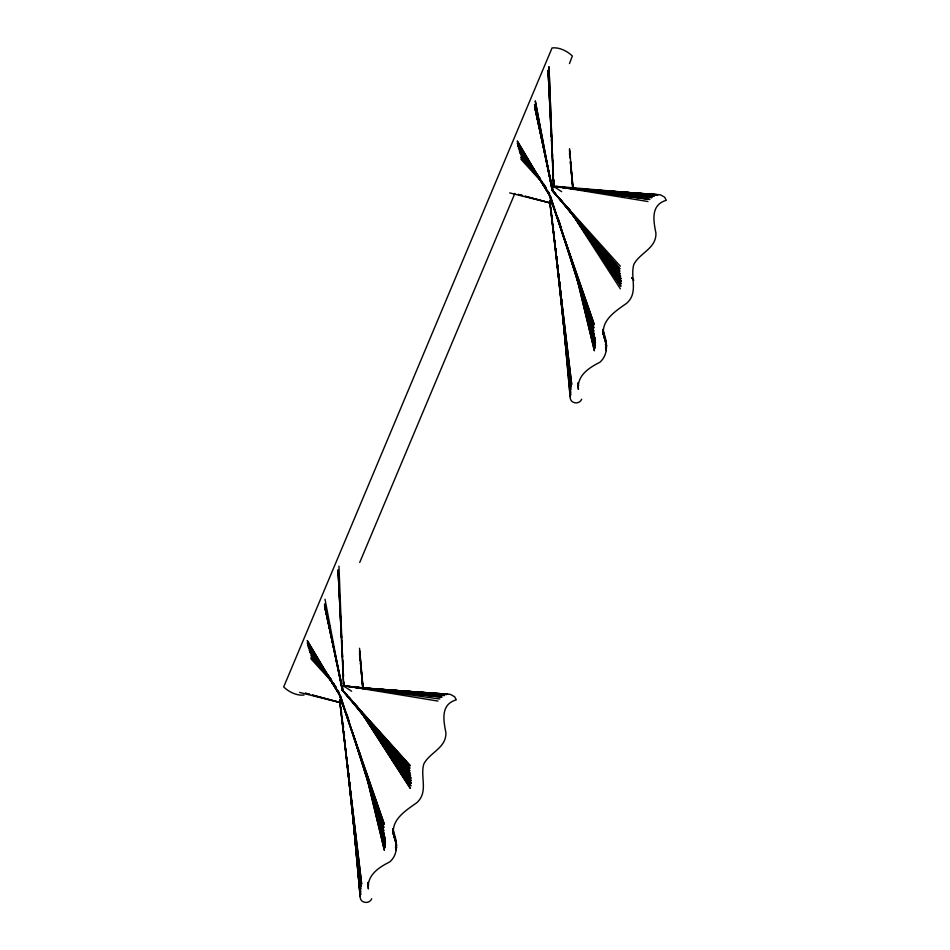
<?xml version="1.0" encoding="UTF-8"?>
<svg xmlns="http://www.w3.org/2000/svg" width="950" height="950" viewBox="0 0 950 950"><rect width="100%" height="100%" fill="white"/><g stroke="black" fill="none" stroke-linecap="round" stroke-linejoin="round"><path stroke-width="1.43" d="M359.729 562.447L514.876 193.42M569.466 63.579L572.363 56.05C567.316 51.051 559.182 47.037 552.057 47.951L283.682 686.933C288.741 691.932 296.863 695.946 304 695.032M581.673 399.226C579.737 404.51 570.938 403.952 570.237 398.169L562.281 309.902L570.237 396.673M371.652 898.783C369.728 904.056 360.917 903.509 360.216 897.726L352.26 809.459L360.216 896.23L353.139 818.259M571.924 188.539L564.526 188.017L571.793 188.539M576.365 188.848L585.236 189.477M588.192 189.679L660.416 194.833L664.62 197.161L666.318 200.296C650.346 204.868 653.505 220.946 655.916 233.094C656.486 248.449 639.73 252.819 633.852 264.397C629.957 277.139 638.768 292.529 626.786 303.169C615.279 311.41 598.524 321.48 604.687 338.639L602.989 332.963M355.989 687.669L364.859 688.299M367.816 688.512L450.395 694.379L454.599 696.718L456.297 699.841C440.325 704.413 443.496 720.492 445.894 732.652C446.476 747.994 429.709 752.364 423.831 763.954C419.936 776.684 428.759 792.086 416.777 802.726C405.258 810.967 388.514 821.026 394.678 838.185L392.968 832.509M576.175 188.86L584.927 189.489M587.848 189.691L657.934 194.726L564.989 187.827L573.871 188.527M357.39 687.776L364.693 688.311M367.614 688.512L447.913 694.284L350.55 687.052L345.064 685.805L437.914 701.064M576.84 188.753L656.699 194.952L555.085 186.248L647.936 201.519M353.507 687.278L350.55 687.052L351.548 687.361M356.464 687.503L446.678 694.509L349.647 686.779L444.386 695.507L348.864 686.577L442.035 697.146L347.356 686.221M556.106 186.402L649.883 199.453L557.377 186.663L652.056 197.588L558.885 187.019L654.396 195.949L559.669 187.233L560.571 187.494M346.085 685.959L439.874 699.01M509.675 192.898L550.751 203.098L525.255 196.294M299.654 692.443L340.682 702.715M309.581 694.331L305.342 693.203L309.546 694.331M312.407 695.091L340.67 702.62M525.184 196.282L550.501 203.051M312.348 695.079L340.48 702.596M550.561 205.212L550.086 200.818L550.679 201.257M520.861 159.125L544.362 184.989M310.852 658.682L334.353 684.546M620.326 266.226L552.33 190.784L535.313 101.139L552.33 190.784L534.565 104.405L552.342 189.656L534.577 106.151M552.639 191.104L619.982 268.755L553.197 191.508L534.862 107.92M521.099 157.403L540.063 179.289M330.992 679.939L311.089 656.961L332.168 681.435M521.111 157.427L542.177 181.877M558.707 197.659L561.533 201.056M563.409 203.324L566.236 206.72M568.124 208.988L619.922 271.284L553.197 191.508L548.15 168.364M346.798 694.949L343.971 691.541L410.127 773.359L374.359 728.733M348.686 697.205L409.913 770.842L343.176 691.054L342.226 686.731L343.176 691.054L409.973 768.301L342.617 690.65L324.567 605.696M538.828 177.092L521.099 155.646L538.888 177.412M328.807 676.649L311.077 655.203L328.866 676.97M557.721 196.602L620.136 273.802L588.05 233.759M560.536 199.429L586.209 231.467M349.6 697.834L372.531 726.441M539.196 177.092L519.888 152.689L536.857 174.491M329.187 676.637L309.878 652.246L331.301 679.773M560.5 199.536L620.635 276.284L586.197 231.812M348.662 696.766L410.614 775.829L376.176 731.369M538.638 176.783L540.431 179.075M567.162 207.231L584.381 229.473M356.238 705.624L374.371 729.018M537.035 174.135L519.353 150.848L540.324 179.087M327.014 673.681L309.332 650.394L331.182 679.82M564.288 203.739L621.122 278.754L579.619 223.321M353.376 702.121L411.101 778.311L369.609 722.867M569.026 209.166L574.322 216.244M576.092 218.595L577.861 220.958M367.84 720.516L359.017 708.712L410.317 788.369L359.468 709.602L361.273 712.072M540.348 178.826L519.424 150.195L539.861 179.063M325.102 671.222L309.403 649.741L335.813 687.028M327.714 674.809L331.206 679.582M567.162 207.005L621.336 281.271L576.638 219.391M356.274 705.363L411.314 780.829L364.04 715.374M542.426 182.661L545.834 187.471M568.753 208.893L570.451 211.316M572.138 213.726L621.276 283.812L573.8 215.591M549.67 200.45L571.651 384.299L549.67 200.45L571.081 387.006L552.722 224.271M362.971 714.483L411.255 783.358L363.779 715.148M339.661 700.008L361.629 883.856L339.661 700.008L361.059 886.552L343.698 732.628M540.111 179.075L518.367 147.856L545.538 187.874M543.459 183.884L545.965 187.482M330.933 679.832L308.358 647.413L338.806 692.265M333.438 683.442L335.944 687.04M547.176 190.297L548.827 192.719M570.059 210.734L620.944 286.33L572.304 213.738M360.038 710.291L410.923 785.887L363.114 714.531M359.824 709.602L361.463 712.061M545.692 187.886L517.655 145.528L549.456 194.489L517.299 143.248L549.516 195.189L594.332 324.722L549.124 194.762L517.251 140.98L549.516 195.189L593.893 328.023L550.252 195.712L593.821 331.336L565.464 241.348M548.091 191.508L549.694 193.931M335.671 687.432L307.634 645.086L339.435 694.046M337.274 689.854L338.877 692.277M569.062 209.273L620.338 288.824M339.447 694.023L307.277 642.806L339.506 694.735L384.311 824.268L339.103 694.319L307.242 640.538L339.506 694.735L383.871 827.569L340.231 695.269L383.8 830.894L354.564 738.091M392.683 829.065L393.597 831.867L392.706 829.053M558.826 220.257L561.034 227.287M393.027 832.248L393.906 835.062L392.623 830.822M557.852 217.514L594.094 334.637L574.014 267.995M346.952 714.246L349.137 721.299M352.64 732.592L384.085 834.183L363.149 764.703M570.166 255.229L572.304 262.319M359.302 751.949L362.294 761.876M540.17 128.547L537.653 120.175L538.923 124.462M569.228 252.546L594.736 337.867L578.811 282.744M330.149 628.104L327.643 619.721L330.161 628.259M358.364 749.265L384.714 837.425L371.652 792.193L385.379 845.191L368.838 782.622L370.844 789.664M575.949 272.84L577.173 277.091M365.928 772.398L367.151 776.637M368.79 782.289L370.832 789.367M576.816 276.296L595.234 340.421L582.552 295.034M365.988 773.003L367.211 777.278M368.849 782.978L385.225 839.978L372.543 794.592M602.68 330.256C607.204 340.385 609.211 354.303 599.735 362.366C589.214 367.626 576.793 375.547 578.419 389.381L578.087 386.448M392.659 829.801C397.183 839.931 399.19 853.86 389.714 861.923C379.192 867.172 366.771 875.104 368.398 888.939L368.066 886.006M580.581 287.945L581.768 292.196M369.764 784.664L370.951 788.916M371.628 792.526L385.439 842.579L371.616 791.303M602.692 331.716L606.611 346.026L602.763 331.764M392.671 831.274L396.589 845.571L392.742 831.321M581.638 291.745L595.46 343.021L579.678 285.819L595.401 345.646L580.533 288.396M395.806 844.954L396.566 847.828L395.817 844.966M369.776 785.092L370.892 789.379M395.556 847.222L396.293 850.072L395.556 847.198M575.914 272.531L576.994 276.818M577.719 279.668L595.056 348.246L577.826 279.205M366.985 776.364L385.035 847.804L368.517 781.624M575.035 270.418L594.427 350.811L575.89 273.469M365.881 773.015L384.418 850.369L365.026 769.975M561.664 191.698L553.601 186.378L548.969 66.642L553.648 186.627L548.138 70.193L551.475 136.717M351.642 691.244L343.579 685.936M342.261 690.104L410.305 765.783L342.617 690.65L324.556 603.974L342.321 690.329L325.019 599.248M324.841 607.477L341.596 683.857L324.579 605.708M534.601 106.163L547.521 165.466M550.086 200.818L550.572 205.224M551.404 212.551L550.905 208.157L570.712 389.726L557.567 266.048M551.736 215.484L552.401 221.35M340.896 707.703L341.549 713.569L340.86 707.691M343.366 729.695L341.881 716.502L360.703 889.283L351.31 800.933M554.289 235.125L553.969 232.18L554.349 236.562M554.907 241.015L555.227 243.96M555.691 248.377L556.166 252.795M556.629 257.212L557.104 261.63M343.947 731.738L344.423 736.155L343.876 731.702M345.361 744.99L344.897 740.572L345.254 744.943M345.836 749.408L346.299 753.825M346.774 758.242L347.237 762.66M347.558 765.605L348.175 771.495M348.496 774.44L349.113 780.318M349.434 783.263L350.063 789.153M350.372 792.098L351.001 797.988M553.126 224.794L553.434 227.739M554.812 240.967L555.275 245.385M555.584 248.33L556.189 254.208M556.498 257.153L557.104 263.031M557.413 265.976L570.57 392.469L564.11 327.928M345.717 749.348L346.322 755.238M346.631 758.171L360.549 892.026L356.001 846.545M569.489 153.413L569.964 157.949M570.404 162.331L573.04 188.646M557.793 264.848L558.089 267.781M558.671 273.647L559.111 278.041M559.55 282.447L559.989 286.853M560.429 291.246L561.023 297.113M561.319 300.046L561.901 305.924M562.198 308.857L563.813 324.995M556.89 256.405L557.175 259.35M557.769 265.264L558.054 268.209M558.636 274.123L559.075 278.552M559.514 282.981L559.954 287.411M560.393 291.84L561.854 306.613M562.151 309.558L570.629 395.212L566.889 355.454M359.622 654.419L360.204 660.25M360.489 663.171L361.226 670.462M361.511 673.372L362.971 687.954M359.504 653.125L360.24 660.428M360.537 663.349L363.031 688.192M347.747 764.809L348.187 769.239M348.626 773.668L349.066 778.097M349.647 784.011L350.087 788.441M350.384 791.398L350.966 797.299M351.251 800.256L360.62 894.758L356.036 846.177M347.926 765.866L348.211 768.799M348.65 773.193L349.089 777.599M349.683 783.465L350.122 787.871M350.562 792.264L351.001 796.67M351.441 801.076L352.913 815.741M353.21 818.674L355.704 843.612M561.616 299.499L561.889 302.444M562.578 309.807L562.863 312.752M563.279 317.169L563.837 323.059M564.253 327.477L564.799 333.367M565.084 336.312L566.604 352.509M351.738 800.529L352.011 803.474M352.569 809.364L352.984 813.782M353.4 818.199L353.816 822.617M354.231 827.034L354.789 832.924M355.205 837.342L355.763 843.232M560.607 290.759L560.939 295.082M561.878 305.389L561.414 299.582L561.878 305.484M350.728 791.789L351.001 794.722M351.928 805.03L351.536 800.613L351.999 806.514L351.464 800.529M352.331 809.436L352.866 815.326M349.838 782.859L350.111 785.804M350.657 791.694L351.061 796.112M569.537 148.711L573.064 188.349M560.559 290.771L560.951 295.189M359.527 648.268L363.043 687.907M349.873 782.966L350.134 785.911M350.669 791.801L351.072 796.219M569.584 151.43L570.095 157.284M570.463 161.678L572.731 188.017M359.563 650.988L362.71 687.562M569.501 149.768L570.131 157.118M570.499 161.524L572.743 187.981M359.611 650.797L362.841 689.011M548.221 73.542L551.439 136.883M551.594 139.84L552.413 156.037L551.617 139.674M552.639 160.455L553.387 175.192L552.651 160.372M338.2 573.099L341.501 637.913M341.644 640.858L342.475 657.068M342.617 660.012L343.449 676.222M341.525 637.747L338.129 569.751L343.639 686.185L338.96 566.2M341.679 640.704L342.487 656.961M342.713 661.402L343.449 676.186M522.429 195.534L518.189 194.406L522.369 195.534M555.881 194.263L553.992 191.995L555.857 194.299M633.626 280.155L631.809 277.827L633.626 280.155M603.618 332.31L602.704 329.508L603.618 332.31M603.487 334.103L602.609 331.289L603.499 334.103M606.373 343.793L602.751 330.944L606.373 343.793M396.364 843.351L392.73 830.502L396.364 843.351M606.207 346.833L605.447 343.971L606.207 346.845M606.302 350.514L605.577 347.664L606.302 350.514M578.431 385.878L578.075 382.945L578.431 385.878M368.41 885.424L368.054 882.502L368.41 885.424M340.563 704.769L340.064 700.376L340.539 704.769M343.484 727.32L343.176 724.375L343.425 727.284M560.072 284.881L559.811 281.936L560.025 284.893M553.981 186.972L553.612 179.609L553.981 186.972M343.971 686.529L343.746 682.112L343.971 686.529"/></g></svg>
